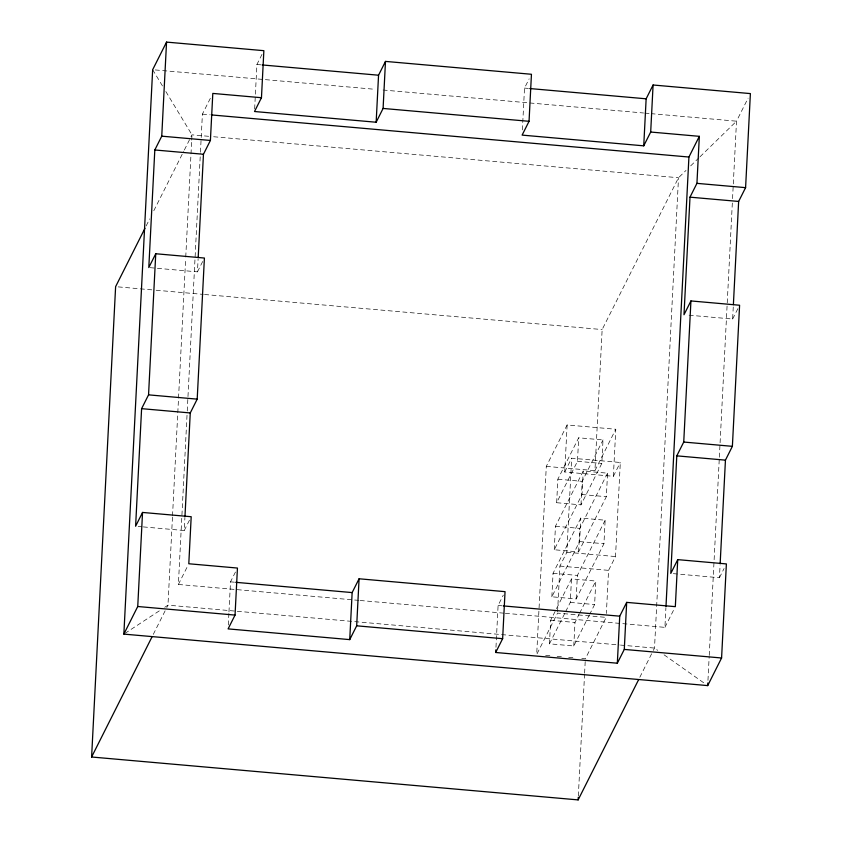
<?xml version="1.0" encoding="UTF-8"?>
<svg xmlns="http://www.w3.org/2000/svg" width="842" height="842" viewBox="0 0 842 842"><rect width="100%" height="100%" fill="white"/><g stroke="black" fill="none" stroke-linecap="round" stroke-linejoin="round"><path stroke-width="0.63" stroke-dasharray="4.21 3.16" d="M172.463 517.146L167.968 605.166L166.8 607.503M172.526 515.83L185.672 258.326M185.745 257.01L191.639 141.403M191.713 140.088L191.976 134.836L165.548 91.041M358.871 600.378L178.388 584.464L187.166 412.359M187.24 411.043L187.903 397.908M187.976 396.593L200.375 153.539M200.449 152.223L202.396 114.133L211.647 95.725M143.287 526.913L184.251 530.534L184.924 517.462M150.087 267.672L197.46 271.85L198.123 258.778M228.308 624.974L228.908 613.208M228.971 611.902L230.508 581.854L235.718 571.508M254.652 108.902L256.915 64.487L262.125 54.13M495.97 647.256L498.096 605.451L503.305 595.105M522.377 129.889L524.513 88.084L529.134 78.874M567.119 424.968L564.719 472.004L613.376 476.288L615.776 429.252L567.119 424.968L546.29 466.373L536.691 654.508L557.52 613.102L606.166 617.386L585.348 658.802L580.222 658.349M589.4 614.913L573.781 645.972L549.458 643.825L550.657 620.301L571.476 578.896L595.81 581.043L594.61 604.556L589.979 613.765M551.857 596.789L553.057 573.276L580.822 518.062L605.145 520.209L603.946 543.721L576.181 598.936L551.857 596.789L579.622 541.574L580.822 518.062M554.257 549.752L555.457 526.239L583.222 471.025L607.556 473.172L606.345 496.685L578.58 551.899L554.257 549.752L582.022 494.549L583.222 471.025M556.657 502.716L557.857 479.203L578.686 437.798L603.009 439.945L601.809 463.458L580.98 504.863L556.657 502.716L577.486 461.311L578.686 437.798M557.583 611.797L559.919 566.066L566.855 552.268L571.665 458.195L620.312 462.49L615.513 556.551L608.566 570.36L606.366 613.471M565.656 611.618L570.276 602.419L571.476 578.896M573.781 645.972L574.981 622.448L579.033 614.397M576.181 598.936L577.38 575.412L605.145 520.209M578.58 551.899L579.78 528.387L607.556 473.172M580.98 504.863L582.18 481.35L603.009 439.945M578.338 795.985L584.548 674.474M584.611 673.168L585.211 661.412M546.29 466.373L594.947 470.667L602.146 329.559L678.515 177.736L685.998 170.442M505.358 613.302L664.917 627.364L665.917 607.661M707.964 680.347L709.174 656.718M709.238 655.402L719.289 458.522M719.352 457.206L720.026 444.081M720.089 442.766L732.487 199.943M732.551 198.628L736.508 121.185L748.075 98.188M673.347 573.655L719.436 577.728L720.11 564.656M689.114 315.203L732.645 319.034L733.308 305.972M146.161 225.93L149.687 218.92M153.802 210.742L183.756 151.181M184.345 150.013L191.976 134.836L211.595 136.562M197.46 271.85L203.248 260.346M184.251 530.534L190.618 517.883M153.286 634.363L166.211 608.671M178.388 584.464L188.219 564.908M564.719 472.004L571.665 458.195M594.947 470.667L615.776 429.252M613.376 476.288L620.312 462.49M549.458 643.825L565.077 612.766M579.612 613.25L595.81 581.043M732.645 319.034L739.013 306.383M639.815 677.273L652.739 651.571M653.329 650.413L654.508 648.077L678.515 177.736L212.9 136.678M664.917 627.364L674.747 607.819M719.436 577.728L724.067 568.518M690.672 165.874L699.092 157.665M700.028 156.759L736.508 121.185L651.413 113.681M124.932 633.405L160.443 610.113M164.737 607.293L167.968 605.166L235.981 611.166M256.915 64.487L260.841 64.834M524.513 88.084L528.429 88.421M155.286 69.939L375.206 89.326M383.057 90.02L643.562 112.996M644.877 113.112L650.108 113.565M202.396 114.133L210.237 114.817M118.238 286.89L154.854 290.122M156.159 290.237L203.248 294.384M204.553 294.5L602.146 329.559M577.486 461.311L601.809 463.458M557.857 479.203L582.18 481.35M582.022 494.549L606.345 496.685M555.457 526.239L579.78 528.387M579.622 541.574L603.946 543.721M566.855 552.268L615.513 556.551M138.162 526.471L142.003 526.808M559.919 566.066L608.566 570.36M553.057 573.276L577.38 575.412M570.276 602.419L594.61 604.556M230.508 581.854L234.434 582.201M498.096 605.451L502.021 605.798M360.176 600.493L504.042 613.187M550.657 620.301L574.981 622.448M237.286 611.281L619.186 644.961M620.501 645.077L654.508 648.077L657.697 650.319M545.658 655.297L550.773 655.75M557.172 656.318L562.298 656.771M568.697 657.328L573.823 657.781M664.075 654.823L705.564 684.093M152.665 69.707L162.832 86.547"/><path stroke-width="1.26" d="M638.646 679.61L578.138 799.9L91.61 757L115.617 286.659L144.982 228.266M720.173 563.351L725.446 460.142L732.382 446.334L739.592 305.236L690.935 300.941L683.736 442.05L676.789 455.848L670.79 573.434L677.726 559.635L726.383 563.919L721.583 657.991L707.701 685.598L123.858 634.11L152.665 69.707L166.548 42.1L263.862 50.678L261.462 97.714L254.516 111.512L376.153 122.237L383.089 108.439L385.489 61.403L531.449 74.275L529.05 121.311L522.114 135.109L643.741 145.834L650.687 132.036L653.087 85L750.39 93.588L745.591 187.65L738.644 201.448L733.382 304.667M184.987 516.157L190.26 412.948L197.196 399.14L204.406 258.041L155.749 253.747L148.55 394.856L141.603 408.654L135.604 526.239L142.54 512.441L191.197 516.725L188.797 563.761L237.444 568.055L235.044 615.092L228.108 628.89L349.735 639.615L356.682 625.817L359.081 578.78L505.042 591.652L502.642 638.678L495.696 652.487L617.333 663.212L624.28 649.414L626.68 602.377L675.326 606.661L677.726 559.635M166.548 42.1L161.748 136.172L154.812 149.971L148.802 267.556L155.749 253.747M123.858 634.11L137.741 606.503L142.54 512.441M198.196 257.473L203.459 154.265L210.405 140.456L212.805 93.42L261.462 97.714M349.735 639.615L352.145 592.579L359.081 578.78M376.153 122.237L378.553 75.212L385.489 61.403M495.696 652.487L495.833 649.877M578.138 799.9L578.275 797.29M617.333 663.212L619.733 616.176L626.68 602.377M643.741 145.834L646.14 98.809L653.087 85M665.99 606.345L688.924 157.033L699.334 136.33L650.687 132.036M699.334 136.33L696.934 183.356L689.998 197.165L683.988 314.75L690.935 300.941M707.701 685.598L707.827 682.967M91.61 757L152.107 636.699M262.146 64.939L378.553 75.212M529.744 88.536L646.14 98.809M383.089 108.439L529.05 121.311M211.542 114.933L688.924 157.033M161.748 136.172L210.405 140.456M696.934 183.356L745.591 187.65M154.812 149.971L203.459 154.265M689.998 197.165L738.644 201.448M148.55 394.856L197.196 399.14M683.736 442.05L732.382 446.334M141.603 408.654L190.26 412.948M676.789 455.848L725.446 460.142M235.739 582.317L352.145 592.579M503.337 605.914L619.733 616.176M137.741 606.503L235.044 615.092M356.682 625.817L502.642 638.678M624.28 649.414L721.583 657.991"/></g></svg>
